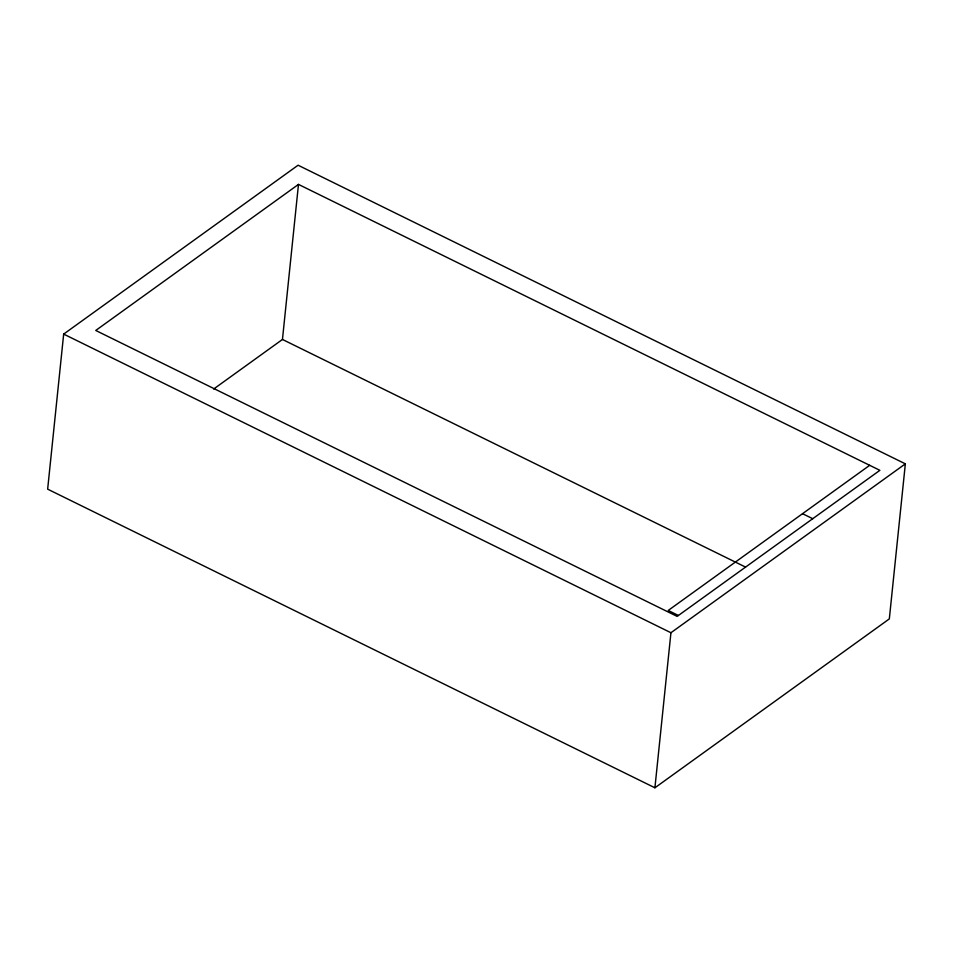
<?xml version="1.0" encoding="UTF-8"?>
<svg xmlns="http://www.w3.org/2000/svg" width="953" height="953" viewBox="0 0 953 953"><rect width="100%" height="100%" fill="white"/><g stroke="black" fill="none" stroke-linecap="round" stroke-linejoin="round"><path stroke-width="1.43" d="M63.672 334.098L47.65 489.151L654.914 787.786L889.328 618.902L905.35 463.849L298.086 165.214L63.672 334.098L670.936 632.732L905.35 463.849M213.675 389.015L282.457 339.459L298.48 184.405L879.881 470.329L677.142 616.388L95.741 330.465L298.48 184.405M654.914 787.786L670.936 632.732M869.684 465.314L668.22 610.456L678.417 615.471M802.533 513.691L812.73 518.706M282.457 339.459L745.568 567.095"/></g></svg>
